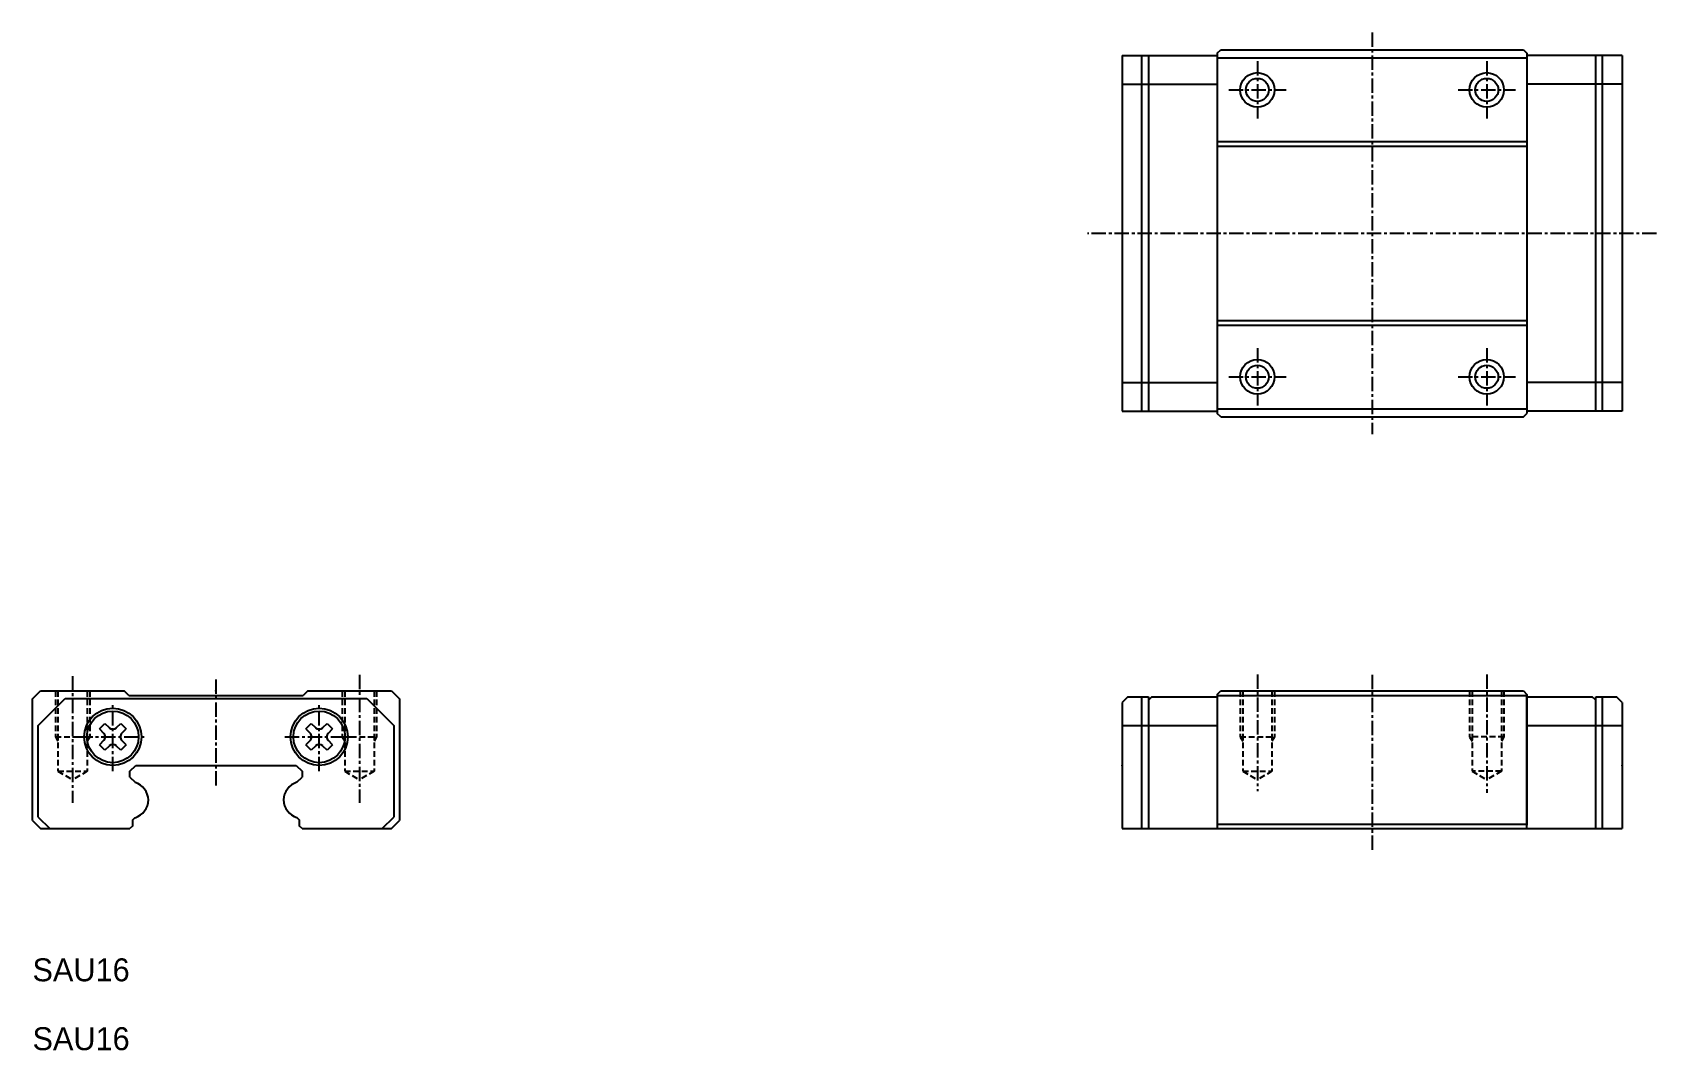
# Model space of a CAD drawing. Extents: x 10 to 152, y 10 to 99.
import ezdxf

# ---------------------------------------------------------------- set-up
doc = ezdxf.new("R2010")
doc.units = 0
doc.linetypes.add('CENTER', pattern=[2, 1.25, -0.25, 0.25, -0.25])
doc.linetypes.add('DASHED', pattern=[0.75, 0.5, -0.25])
doc.layers.get('0').update_dxf_attribs({"linetype": 'CONTINUOUS'})
doc.layers.add('CENTER', color=1, linetype='CENTER')

msp = doc.modelspace()

# ---------------------------------------------------------------- linework, layer by layer
at = {"color": 7}
for p, q in [((105, 96.67), (105, 65.67)), ((105, 96.67), (113.3, 96.67)), ((106.7, 96.67), (106.7, 65.67)), ((107.3, 96.67), (107.3, 65.67)), ((113.3, 96.87), (113.6, 97.17)), ((113.3, 96.87), (113.3, 65.47)), ((113.3, 96.47), (140.3, 96.47)), ((113.6, 97.17), (140, 97.17)), ((140, 97.17), (140.3, 96.87)), ((140.3, 96.87), (140.3, 65.47)), ((148.6, 96.67), (140.3, 96.67)), ((146.3, 65.67), (146.3, 96.67)), ((146.9, 65.67), (146.9, 96.67)), ((148.6, 96.67), (148.6, 65.67)), ((105, 94.17), (113.3, 94.17)), ((148.6, 94.17), (140.3, 94.17)), ((113.3, 89.17), (140.3, 89.17)), ((113.3, 88.77), (140.3, 88.77)), ((113.3, 73.57), (140.3, 73.57)), ((113.3, 73.17), (140.3, 73.17)), ((105, 68.17), (113.3, 68.17)), ((148.6, 68.17), (140.3, 68.17)), ((105, 65.67), (113.3, 65.67)), ((113.3, 65.87), (140.3, 65.87)), ((113.6, 65.17), (113.3, 65.47)), ((113.6, 65.17), (140, 65.17)), ((140, 65.17), (140.3, 65.47)), ((148.6, 65.67), (140.3, 65.67)), ((10, 40.6), (10.7, 41.3)), ((10.7, 41.3), (18, 41.3)), ((18.4, 40.9), (18, 41.3)), ((34, 41.3), (33.6, 40.9)), ((34, 41.3), (41.3, 41.3)), ((41.3, 41.3), (42, 40.6)), ((113.3, 41), (113.6, 41.3)), ((113.6, 41.3), (140, 41.3)), ((140, 41.3), (140.3, 41)), ((10, 30), (10, 40.6)), ((10.5, 38.3), (12.85, 40.65)), ((12.85, 40.65), (39.15, 40.65)), ((18.4, 40.9), (33.6, 40.9)), ((39.15, 40.65), (41.5, 38.3)), ((42, 40.6), (42, 30)), ((105.5, 40.8), (105, 40.3)), ((105, 40.3), (105, 29.3)), ((105.5, 40.8), (107.3, 40.8)), ((106.7, 40.8), (106.7, 29.3)), ((107.3, 40.8), (107.3, 29.3)), ((107.6, 40.8), (107.3, 40.5)), ((107.3, 40.5), (107.3, 29.3)), ((107.6, 40.8), (113.3, 40.8)), ((113.3, 41), (113.3, 29.6)), ((113.3, 40.9), (140.3, 40.9)), ((113.3, 40.8), (113.3, 29.3)), ((140.3, 41), (140.3, 29.6)), ((140.3, 40.8), (146, 40.8)), ((140.3, 29.3), (140.3, 40.8)), ((146.3, 40.5), (146, 40.8)), ((146.3, 29.3), (146.3, 40.8)), ((146.3, 40.8), (148.1, 40.8)), ((146.3, 29.3), (146.3, 40.5)), ((146.9, 29.3), (146.9, 40.8)), ((148.6, 40.3), (148.1, 40.8)), ((148.6, 40.3), (148.6, 29.3)), ((10.5, 30.3), (10.5, 38.3)), ((15.84, 37.99), (16.31, 38.46)), ((16.31, 38.46), (16.68, 38.1)), ((17.32, 38.1), (17.69, 38.46)), ((17.69, 38.46), (18.16, 37.99)), ((33.84, 37.99), (34.31, 38.46)), ((34.31, 38.46), (34.68, 38.1)), ((35.32, 38.1), (35.69, 38.46)), ((35.69, 38.46), (36.16, 37.99)), ((41.5, 38.3), (41.5, 30.3)), ((105, 38.3), (107.3, 38.3)), ((107.3, 38.3), (113.3, 38.3)), ((140.3, 38.3), (146.3, 38.3)), ((146.3, 38.3), (148.6, 38.3)), ((15.84, 37.99), (16.2, 37.62)), ((16.2, 36.98), (15.84, 36.61)), ((17.8, 37.62), (18.16, 37.99)), ((18.16, 36.61), (17.8, 36.98)), ((33.84, 37.99), (34.2, 37.62)), ((34.2, 36.98), (33.84, 36.61)), ((35.8, 37.62), (36.16, 37.99)), ((36.16, 36.61), (35.8, 36.98)), ((16.31, 36.14), (15.84, 36.61)), ((16.68, 36.5), (16.31, 36.14)), ((17.69, 36.14), (17.32, 36.5)), ((18.16, 36.61), (17.69, 36.14)), ((34.31, 36.14), (33.84, 36.61)), ((34.68, 36.5), (34.31, 36.14)), ((35.69, 36.14), (35.32, 36.5)), ((36.16, 36.61), (35.69, 36.14)), ((18.5, 34.3), (19, 34.8)), ((18.5, 33.79), (18.5, 34.3)), ((19, 34.8), (33, 34.8)), ((33, 34.8), (33.5, 34.3)), ((33.5, 34.3), (33.5, 33.79)), ((18.5, 33.79), (18.95, 33.34)), ((33.05, 33.34), (33.5, 33.79)), ((10, 30), (10.7, 29.3)), ((10.5, 30.3), (11.5, 29.3)), ((18.75, 30.06), (18.95, 30.26)), ((18.75, 29.55), (18.75, 30.06)), ((33.05, 30.26), (33.25, 30.06)), ((33.25, 30.06), (33.25, 29.55)), ((40.5, 29.3), (41.5, 30.3)), ((41.3, 29.3), (42, 30)), ((10.7, 29.3), (18.5, 29.3)), ((18.75, 29.55), (18.5, 29.3)), ((33.5, 29.3), (33.25, 29.55)), ((33.5, 29.3), (41.3, 29.3)), ((105, 29.3), (148.6, 29.3)), ((113.3, 29.7), (140.3, 29.7))]:
    msp.add_line(p, q, dxfattribs=at)
at = {"color": 3, "linetype": 'DASHED'}
for p, q in [((12, 41.3), (12, 37.3)), ((12.22, 41.3), (12.22, 34.3)), ((14.78, 41.3), (14.78, 34.3)), ((15, 41.3), (15, 37.3)), ((37, 41.3), (37, 37.3)), ((37.22, 41.3), (37.22, 34.3)), ((39.78, 41.3), (39.78, 34.3)), ((40, 41.3), (40, 37.3)), ((115.3, 41.3), (115.3, 37.3)), ((115.52, 41.3), (115.52, 34.3)), ((118.07, 41.3), (118.07, 34.3)), ((118.3, 41.3), (118.3, 37.3)), ((135.3, 41.3), (135.3, 37.3)), ((135.52, 41.3), (135.52, 34.3)), ((138.07, 41.3), (138.07, 34.3)), ((138.3, 41.3), (138.3, 37.3)), ((12, 37.3), (15, 37.3)), ((12, 37.3), (12.22, 36.91)), ((15, 37.3), (14.78, 36.91)), ((37, 37.3), (40, 37.3)), ((37, 37.3), (37.22, 36.91)), ((40, 37.3), (39.78, 36.91)), ((115.3, 37.3), (118.3, 37.3)), ((115.3, 37.3), (115.52, 36.91)), ((118.3, 37.3), (118.07, 36.91)), ((138.3, 37.3), (135.3, 37.3)), ((135.3, 37.3), (135.52, 36.91)), ((138.3, 37.3), (138.07, 36.91)), ((12.22, 34.3), (14.78, 34.3)), ((12.22, 34.3), (13.5, 33.56)), ((14.78, 34.3), (13.5, 33.56)), ((37.22, 34.3), (38.5, 33.56)), ((37.22, 34.3), (39.78, 34.3)), ((39.78, 34.3), (38.5, 33.56)), ((115.52, 34.3), (116.8, 33.56)), ((115.52, 34.3), (118.07, 34.3)), ((118.07, 34.3), (116.8, 33.56)), ((138.07, 34.3), (135.52, 34.3)), ((135.52, 34.3), (136.8, 33.56)), ((138.07, 34.3), (136.8, 33.56))]:
    msp.add_line(p, q, dxfattribs=at)
at = {"color": 3}
for centre in [(116.8, 93.67), (136.8, 93.67), (116.8, 68.67), (136.8, 68.67)]:
    msp.add_circle(centre, 1.5, dxfattribs=at)
at = {"color": 7, "linetype": 'CONTINUOUS'}
for centre in [(116.8, 93.67), (136.8, 93.67), (116.8, 68.67), (136.8, 68.67)]:
    msp.add_circle(centre, 1, dxfattribs=at)
at = {"color": 7}
for centre, radius in [((17, 37.3), 2.5), ((35, 37.3), 2.5), ((17, 37.3), 2.25), ((35, 37.3), 2.25)]:
    msp.add_circle(centre, radius, dxfattribs=at)
for centre, radius, start, end in [((15.89, 37.3), 0.45, 314.9999, 45.0001), ((17, 38.41), 0.45, 225.0001, 314.9999), ((18.11, 37.3), 0.45, 134.9999, 225.0001), ((33.89, 37.3), 0.45, 314.9999, 45.0001), ((35, 38.41), 0.45, 225.0001, 314.9999), ((36.11, 37.3), 0.45, 134.9999, 225.0001), ((17, 36.19), 0.45, 45.0001, 134.9999), ((35, 36.19), 0.45, 45.0001, 134.9999), ((18.41, 31.71), 1.71, 3.0134, 71.6416), ((33.59, 31.71), 1.72, 108.3584, 176.9866), ((18.41, 31.89), 1.72, 288.3584, 356.9866), ((33.59, 31.89), 1.71, 183.0134, 251.6416)]:
    msp.add_arc(centre, radius, start, end, dxfattribs=at)
for p in [(105, 81.17), (105, 81.17), (148.6, 81.17), (26, 41.3), (105, 34.8), (148.6, 34.8)]:
    msp.add_point(p, dxfattribs=at)
at = {"layer": 'CENTER', "color": 1, "linetype": 'CENTER'}
for p, q in [((126.8, 98.67), (126.8, 63.67)), ((116.8, 96.17), (116.8, 91.17)), ((136.8, 96.17), (136.8, 91.17)), ((114.3, 93.67), (119.3, 93.67)), ((134.3, 93.67), (139.3, 93.67)), ((151.6, 81.17), (102, 81.17)), ((116.8, 71.17), (116.8, 66.17)), ((136.8, 71.17), (136.8, 66.17)), ((114.3, 68.67), (119.3, 68.67)), ((134.3, 68.67), (139.3, 68.67)), ((13.5, 42.6), (13.5, 31.56)), ((38.5, 42.7), (38.5, 31.56)), ((116.8, 42.74), (116.8, 32.56)), ((126.8, 42.7), (126.8, 27.3)), ((136.8, 42.74), (136.8, 32.41)), ((26, 42.3), (26, 32.8)), ((17, 34.3), (17, 40.3)), ((35, 34.3), (35, 40.3)), ((14, 37.3), (20, 37.3)), ((32, 37.3), (38, 37.3))]:
    msp.add_line(p, q, dxfattribs=at)

# ---------------------------------------------------------------- texts
at = {"color": 7, "linetype": 'CONTINUOUS'}
for p in [(10, 16), (10, 10)]:
    msp.add_text('SAU16', height=2, dxfattribs=at).set_placement(p)

doc.saveas('drawing.dxf')
